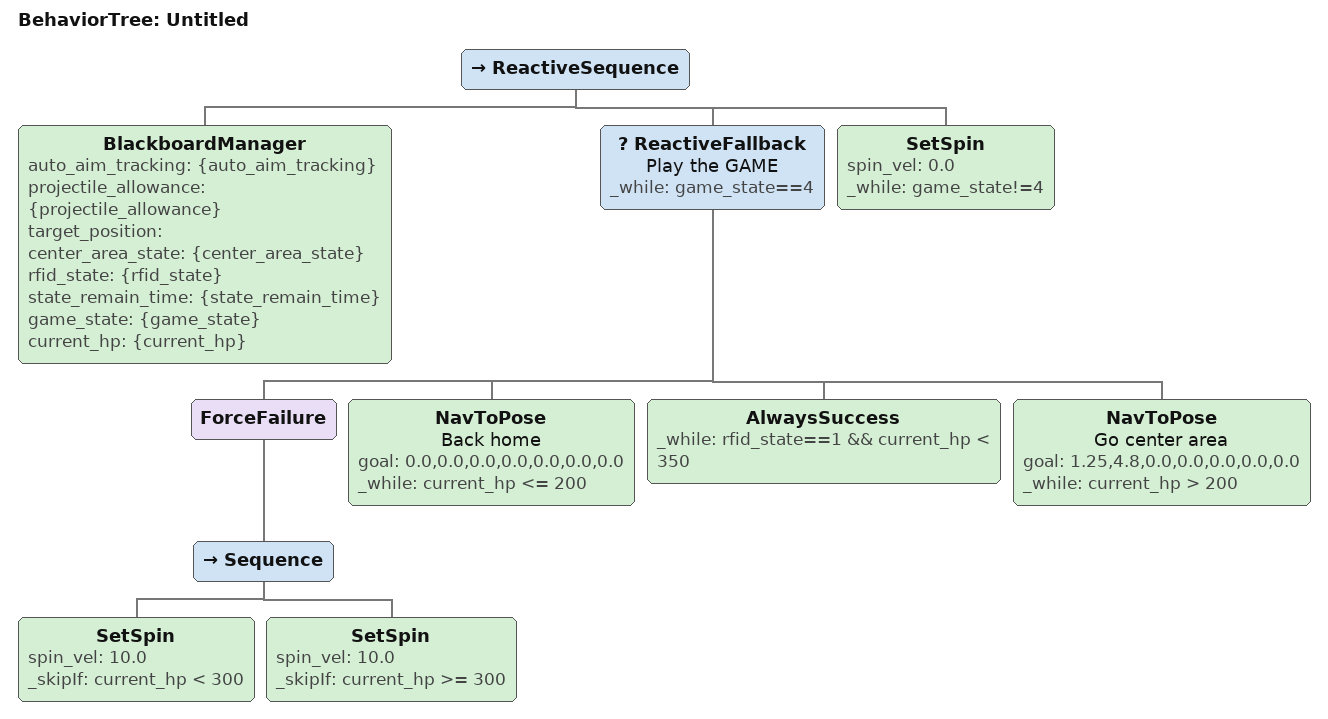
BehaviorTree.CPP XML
<?xml version="1.0" encoding="UTF-8"?>
<root BTCPP_format="4">
  <BehaviorTree ID="Untitled">
    <ReactiveSequence>
      <BlackboardManager auto_aim_tracking="{auto_aim_tracking}"
                         projectile_allowance="{projectile_allowance}"
                         target_position=""
                         center_area_state="{center_area_state}"
                         rfid_state="{rfid_state}"
                         state_remain_time="{state_remain_time}"
                         game_state="{game_state}"
                         current_hp="{current_hp}"/>
      <ReactiveFallback name="Play the GAME"
                        _while="game_state==4">
        <ForceFailure>
          <Sequence>
            <SetSpin spin_vel="10.0"
                     _skipIf="current_hp &lt; 300"/>
            <SetSpin spin_vel="10.0"
                     _skipIf="current_hp &gt;= 300"/>
          </Sequence>
        </ForceFailure>
        <NavToPose name="Back home"
                   goal="0.0,0.0,0.0,0.0,0.0,0.0,0.0"
                   _while="current_hp &lt;= 200"/>
        <AlwaysSuccess _while="rfid_state==1 &amp;&amp; current_hp &lt; 350"/>
        <NavToPose name="Go center area"
                   goal="1.25,4.8,0.0,0.0,0.0,0.0,0.0"
                   _while="current_hp &gt; 200"/>
      </ReactiveFallback>
      <SetSpin spin_vel="0.0"
               _while="game_state!=4"/>
    </ReactiveSequence>
  </BehaviorTree>

</root>
